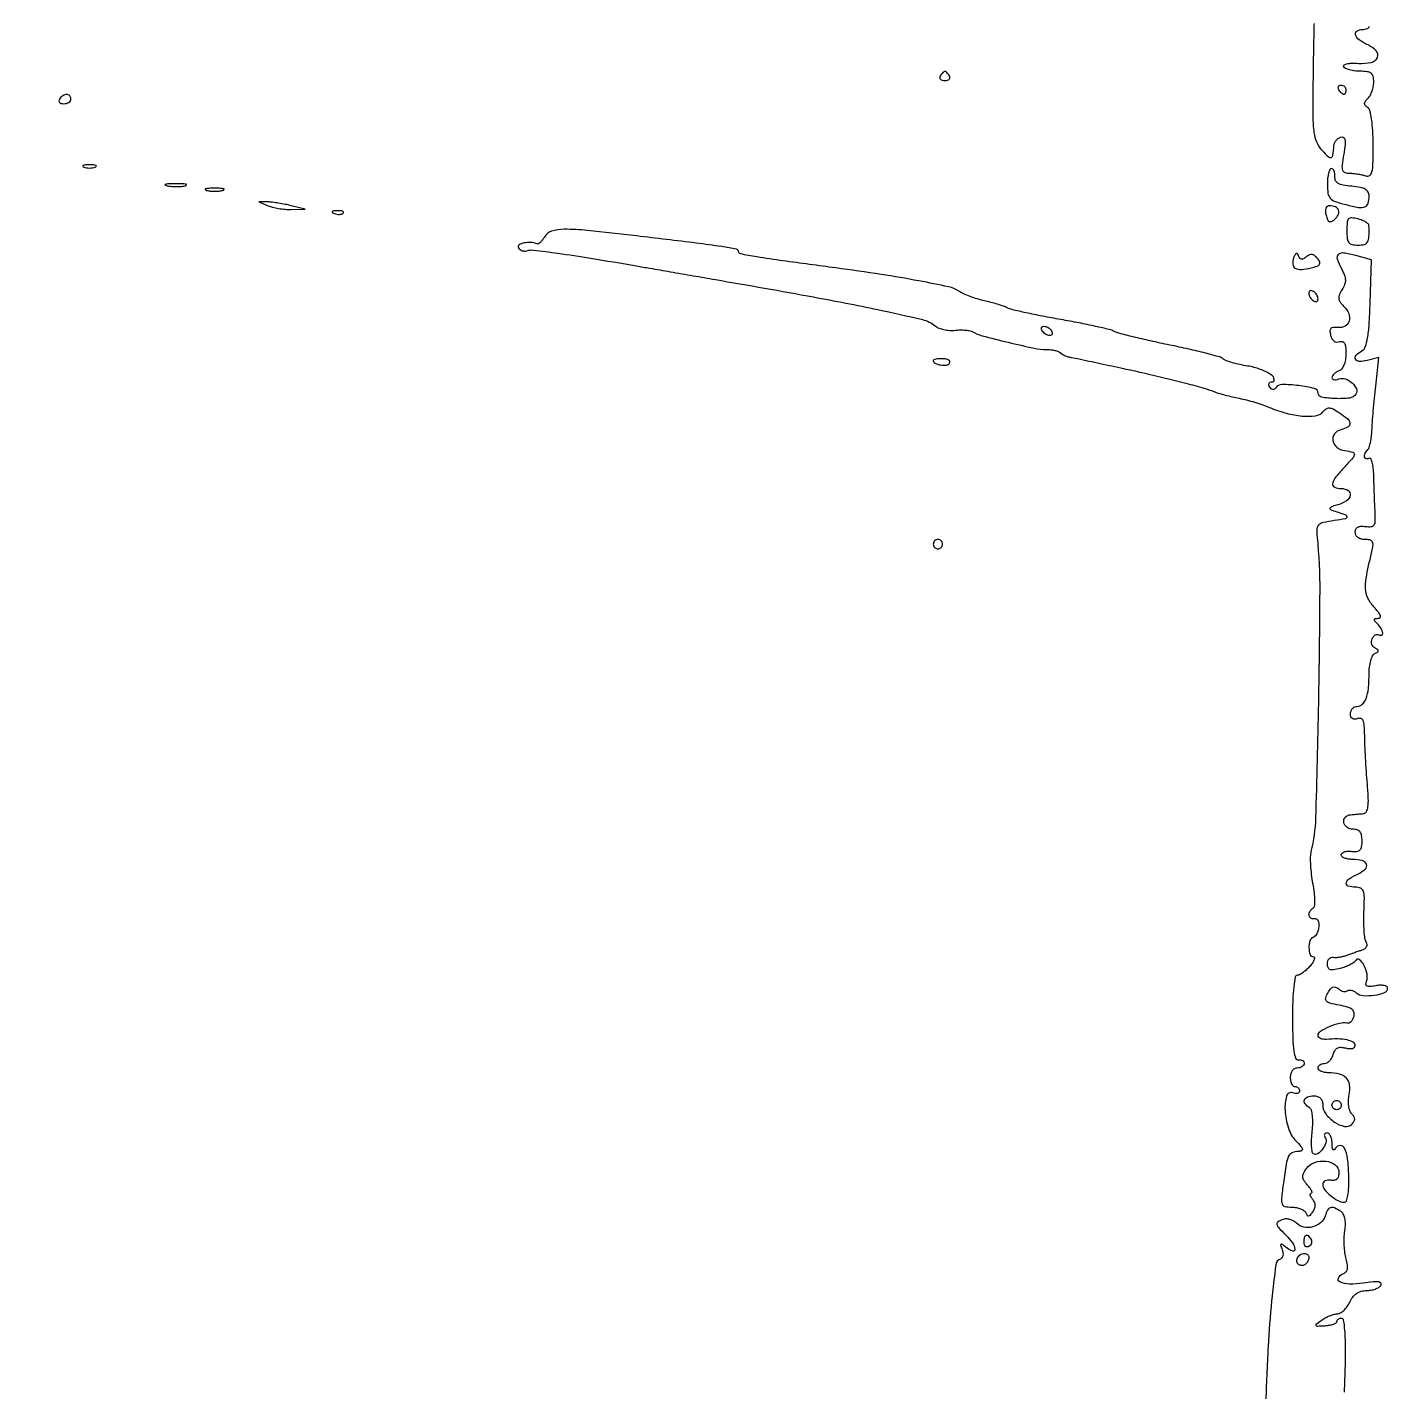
# Model space of a CAD drawing. Extents: x 0 to 4160, y 0 to 3120.
# Drawn here: x 1269.6 to 1563, y 1501.2 to 1795.5 of the extents above; entities that cross this region are included whole.
import ezdxf

# ---------------------------------------------------------------- set-up
doc = ezdxf.new("R2010")
doc.units = 0

msp = doc.modelspace()

# ---------------------------------------------------------------- linework, layer by layer
for points in [[(4159.499279, 606.274193, 0.000001), (4159.667734, 974.478125, 0.000057)], [(757.647081, 3119.740147, 0.000002), (520.492565, 3119.487217, 0.4139)], [(1964.75, 0.149832, 0.000016), (2717.930904, 0.232101, 0.000028), (3351.473438, 0.357111)], [(1547.124566, 1796.297975, 0.000464), (1547.043552, 1792.67437, 0.001466), (1546.966211, 1788.493084, 0.000953), (1546.900205, 1783.660813, 0.003997), (1546.872129, 1776.192497, 0.032235), (1547.10746, 1772.771535, 0.072505), (1547.710481, 1770.657664, 0.082028), (1548.876758, 1768.90191, 0.016481), (1550.239335, 1767.532739, 0.292109), (1550.824715, 1767.422312, 0.270885), (1551.202524, 1767.909346, 0.014737), (1551.406556, 1769.91808, -0.083567), (1551.546562, 1770.493934, -0.064187), (1551.876227, 1771.052161, -0.064125), (1552.337092, 1771.509061, -0.083003), (1552.862304, 1771.787435, -0.198192), (1553.460025, 1771.745789, -0.237432), (1553.794903, 1771.299462, -0.074664), (1553.825447, 1770.224609, -0.011682), (1553.520165, 1768.119354, 0.011558), (1553.17082, 1765.714446, 0.107681), (1553.268031, 1764.676621, 0.240532), (1553.768635, 1764.17061, 0.079837), (1554.830315, 1764, -0.024321), (1555.710466, 1763.957163, -0.016885), (1556.69786, 1763.827039, -0.01707), (1557.639568, 1763.637191, -0.033347), (1558.370824, 1763.411196, 0.259754), (1559.134179, 1763.520223, 0.176785), (1559.619141, 1764.275666, 0.049742), (1559.844289, 1766.122, 0.006276), (1559.882078, 1770.145771, 0.012377), (1559.796072, 1773.226193, 0.023671), (1559.549086, 1775.687851, 0.024625), (1559.185791, 1777.512134, 0.195279), (1558.687825, 1778.192934, -0.071238), (1558.191827, 1778.607167, -0.194556), (1558.038683, 1779.028749, -0.150182), (1558.20787, 1779.516308, -0.038333), (1558.758359, 1780.158359, 0.073565), (1559.234459, 1780.799774, 0.038637), (1559.635268, 1781.710893, 0.037403), (1559.908558, 1782.728283, 0.046948), (1560, 1783.7, 0.057853), (1559.863272, 1784.877732, 0.170613), (1559.430328, 1785.554487, 0.135265), (1558.593227, 1785.90329, 0.031486), (1557.059017, 1786, -0.030183), (1555.889652, 1786.070653, -0.036175), (1554.807576, 1786.28214, -0.039139), (1553.947381, 1786.58988, -0.149963), (1553.524428, 1786.960475, -0.383296), (1553.589641, 1787.321981, -0.107385), (1554.154187, 1787.592131, -0.051341), (1555.222635, 1787.731578, -0.020769), (1556.693719, 1787.710475, 0.065468), (1559.472161, 1787.918896, 0.239776), (1560.807627, 1788.990664, 0.314547), (1560.537614, 1790.428293, 0.08725), (1558.538991, 1791.800281, -0.053443), (1556.861013, 1792.793177, -0.15516), (1556.084917, 1793.876074, -0.339216), (1556.36333, 1794.66289, -0.145163), (1557.5, 1795, 0.047526), (1558.08176, 1795.055423, 0.061824), (1558.59046, 1795.220313, 0.075812), (1558.954359, 1795.463056, 0.174493), (1559.105822, 1795.75, 0.031415)], [(1553.694514, 1501.085059, 0.0049), (1553.880048, 1506.861116, 0.007123), (1553.915475, 1511.254409, 0.018801), (1553.777808, 1514.396884, 0.017703), (1553.519375, 1516.599819, 0.370312), (1553.053141, 1517, 0.069489), (1552.65058, 1516.943781, 0.085459), (1552.309153, 1516.779687, 0.099929), (1552.080735, 1516.536006, 0.139122), (1551.999294, 1516.25, -0.262427), (1551.830346, 1515.950932, -0.051298), (1551.24971, 1515.677021, -0.042476), (1550.425535, 1515.463604, -0.027695), (1549.448512, 1515.352625, -0.006372), (1547.853237, 1515.280815, -0.269129), (1547.563691, 1515.436582, -0.375369), (1547.610172, 1515.712739, -0.009263), (1548.699219, 1516.570822, -0.035743), (1549.505321, 1517.095907, -0.028743), (1550.437932, 1517.544599, -0.029593), (1551.352001, 1517.859517, -0.063237), (1552.089485, 1517.968197, 0.126299), (1552.78092, 1518.160506, 0.056427), (1553.546662, 1518.725033, 0.05079), (1554.264471, 1519.541322, 0.048105), (1554.818046, 1520.5, -0.054755), (1555.472606, 1521.599619, -0.079586), (1556.285027, 1522.380539, -0.083828), (1557.266584, 1522.84207, -0.068171), (1558.419544, 1523, 0.042154), (1559.413542, 1523.083952, 0.044002), (1560.364667, 1523.333376, 0.048155), (1561.14027, 1523.69913, 0.120665), (1561.58337, 1524.134896, 0.315411), (1561.557452, 1524.585185, 0.19892), (1561.078777, 1524.852633, 0.055438), (1559.872744, 1524.859919, 0.011033), (1557.731055, 1524.58692, -0.04174), (1554.777154, 1524.393403, -0.102474), (1552.664914, 1524.870726, -0.42739), (1552.373506, 1525.703708, -0.185363), (1553.346091, 1526.579313, 0.109859), (1553.983563, 1527.001763, 0.13949), (1554.314158, 1527.62229, 0.092925), (1554.338559, 1528.525632, 0.030256), (1554.047668, 1529.833792, -0.038338), (1553.786657, 1531.104024, -0.019936), (1553.647349, 1532.716945, -0.019705), (1553.635808, 1534.393541, -0.02831), (1553.767954, 1535.872329, 0.030294), (1553.897018, 1537.384246, 0.058036), (1553.786074, 1538.595312, 0.076748), (1553.444631, 1539.501086, 0.123755), (1552.879759, 1540.095474, 0.036221), (1551.534172, 1540.816978, 0.178562), (1550.689505, 1540.873125, 0.200017), (1550.068536, 1540.369071, 0.046732), (1549.534269, 1539.107971, -0.14083), (1548.53882, 1537.612039, -0.113583), (1546.817347, 1536.721003, -0.114761), (1544.894355, 1536.67694, -0.14597), (1543.340227, 1537.516916, 0.066437), (1542.695992, 1538.009436, 0.059391), (1541.920691, 1538.338506, 0.062711), (1541.13739, 1538.462903, 0.099992), (1540.471061, 1538.350522, 0.043423), (1539.366953, 1537.812815, 0.305884), (1539.126756, 1537.298764, 0.148027), (1539.46519, 1536.599038, 0.010246), (1541, 1535, -0.040091), (1542.4638, 1533.280551, -0.129889), (1542.996829, 1531.893084, -0.532918), (1542.524351, 1531.495131, -0.101243), (1541.312769, 1532.127555, 0.00697), (1540.313439, 1532.917553, 0.240233), (1540.026793, 1532.970742, 0.420124), (1539.923731, 1532.776243, 0.012518), (1540.256592, 1531.814608, -0.056958), (1540.423603, 1531.145127, -0.078332), (1540.407713, 1530.526112, -0.099312), (1540.218546, 1530.052473, -0.169364), (1539.884887, 1529.794962, 0.287938), (1538.880938, 1528.574422, 0.006593), (1537.984942, 1520.779455, 0.011919), (1537.21982, 1510.916559, 0.006079), (1536.70516, 1498.5, -0.003829)]]:
    msp.add_lwpolyline(points, format="xyb")
for points in [[(1466.5, 1785, 0.146489), (1466.397987, 1784.620597, 0.191582), (1466.538811, 1784.29375, 0.134005), (1466.925364, 1784.072951, 0.063222), (1467.5, 1784, 0.063222), (1468.074636, 1784.072951, 0.134005), (1468.461189, 1784.29375, 0.191582), (1468.602013, 1784.620597, 0.146489), (1468.5, 1785, 0.025622), (1468.235369, 1785.382847, 0.032351), (1467.951311, 1785.70625, 0.033983), (1467.686704, 1785.937141, 0.163822), (1467.5, 1786, 0.163822), (1467.313296, 1785.937141, 0.033983), (1467.048689, 1785.70625, 0.032351), (1466.764631, 1785.382847, 0.025622)], [(1276.5, 1780, 0.139169), (1276.392057, 1779.620352, 0.191142), (1276.521475, 1779.29375, 0.138808), (1276.889346, 1779.073267, 0.066118), (1277.440983, 1779, 0.062283), (1278.037096, 1779.074545, 0.080552), (1278.542039, 1779.29375, 0.097988), (1278.879982, 1779.618621, 0.153634), (1279, 1780, 0.092995), (1278.928382, 1780.381732, 0.096318), (1278.723586, 1780.70625, 0.099231), (1278.418051, 1780.923444, 0.105429), (1278.059017, 1781, 0.089642), (1277.653442, 1780.926698, 0.053229), (1277.2129, 1780.70625, 0.051032), (1276.806203, 1780.382515, 0.06081)], [(1554, 1782, -0.042167), (1553.967655, 1781.617151, -0.061769), (1553.870461, 1781.29375, -0.081139), (1553.727648, 1781.07446, -0.210953), (1553.559017, 1781, -0.151918), (1553.34829, 1781.065539, -0.038439), (1553.066025, 1781.29375, -0.035638), (1552.768994, 1781.617226, -0.029505), (1552.5, 1782, -0.082592), (1552.343488, 1782.3821, -0.161196), (1552.3746, 1782.70625, -0.182303), (1552.586039, 1782.921712, -0.108972), (1552.940983, 1783, -0.093332), (1553.345238, 1782.923877, -0.09642), (1553.688914, 1782.70625, -0.099167), (1553.918938, 1782.381556, -0.105053)], [(1281.75, 1765.337719, 0.057986), (1282.320008, 1765.181385, 0.037979), (1283, 1765.12966, 0.037979), (1283.679992, 1765.181385, 0.057986), (1284.25, 1765.337719, 0.174857), (1284.459382, 1765.525001, 0.447206), (1284.398438, 1765.693942, 0.078554), (1283.89144, 1765.810911, 0.017491), (1283, 1765.842105, 0.017491), (1282.10856, 1765.810911, 0.078554), (1281.601562, 1765.693942, 0.447206), (1281.540618, 1765.525001, 0.174857)], [(1550, 1761.621638, 0.033953), (1550.1338, 1759.653527, 0.150659), (1550.61667, 1758.613925, 0.126618), (1551.650814, 1757.928963, 0.021136), (1553.951878, 1757.240183, 0.018023), (1556.746138, 1756.6372, 0.133428), (1558.090361, 1756.756878, 0.239983), (1558.778314, 1757.501813, 0.068757), (1559, 1759.106301, 0.127622), (1558.779257, 1759.957049, 0.139891), (1558.177462, 1760.558457, 0.082831), (1557.069774, 1760.95255, 0.023493), (1555.25, 1761.189635, -0.022036), (1553.406419, 1761.424363, -0.087167), (1552.334736, 1761.809012, -0.156041), (1551.790596, 1762.401703, -0.128788), (1551.638889, 1763.25, 0.04877), (1551.626653, 1763.919827, 0.072417), (1551.475868, 1764.485938, 0.097087), (1551.217201, 1764.865282, 0.19719), (1550.888889, 1765, 0.289094), (1550.545281, 1764.783212, 0.046992), (1550.261111, 1764.007606, 0.039492), (1550.064394, 1762.916275, 0.024854)], [(1299.761659, 1761.292739, 0.028254), (1300.754739, 1761.159391, 0.020511), (1301.869594, 1761.119272, 0.020826), (1302.934218, 1761.169017, 0.041951), (1303.761659, 1761.31292, 0.285845), (1303.916221, 1761.476221, 0.417468), (1303.814362, 1761.62839, 0.038992), (1302.938425, 1761.726931, 0.009782), (1301.5, 1761.747817, 0.008901), (1300.071102, 1761.715166, 0.053901), (1299.339362, 1761.605813, 0.67161), (1299.319562, 1761.45659, 0.082665)], [(1308.25, 1760.310674, 0.039571), (1309.047266, 1760.168469, 0.024357), (1310, 1760.122029, 0.024357), (1310.952734, 1760.168469, 0.039571), (1311.75, 1760.310674, 0.161593), (1312.00914, 1760.478988, 0.542911), (1311.957813, 1760.633659, 0.052887), (1311.251983, 1760.740287, 0.011065), (1310, 1760.767997, 0.011065), (1308.748017, 1760.740287, 0.052887), (1308.042187, 1760.633659, 0.542911), (1307.99086, 1760.478988, 0.161593)], [(1321.5, 1757, 0.041865), (1322.47886, 1756.67325, 0.019407), (1323.79375, 1756.407137, 0.019068), (1325.204943, 1756.233042, 0.025161), (1326.5, 1756.1886), (1329.5, 1756.23663), (1326.5, 1757, 0.012299), (1325.204913, 1757.29583, 0.009774), (1323.79375, 1757.553239, 0.009906), (1322.475778, 1757.740403, 0.024316), (1321.5, 1757.8114), (1319.5, 1757.859429)], [(1335.8125, 1755.316886, 0.051402), (1336.359369, 1755.160852, 0.05415), (1336.916927, 1755.123424, 0.060344), (1337.402231, 1755.202593, 0.126455), (1337.729167, 1755.395833, 0.296942), (1337.77538, 1755.614691, 0.208169), (1337.592839, 1755.799335, 0.077125), (1337.112848, 1755.910055, 0.028489), (1336.416667, 1755.921053, 0.018894), (1335.670344, 1755.862007, 0.168741), (1335.37858, 1755.720685, 0.470617), (1335.395823, 1755.538436, 0.054073)], [(1549.715762, 1754.978925, 0.033853), (1550.042802, 1754.003363, 0.187679), (1550.417712, 1753.610627, 0.233916), (1550.903435, 1753.621312, 0.05284), (1551.611132, 1754.092232, 0.107658), (1552.36623, 1755.058003, 0.203665), (1552.412095, 1756.027839, 0.201458), (1551.744351, 1756.741499, 0.105648), (1550.534603, 1757, 0.133663), (1550.007292, 1756.856472, 0.165064), (1549.676325, 1756.473061, 0.113702), (1549.575149, 1755.840107, 0.046998)], [(1554.2, 1751.636772, 0.027297), (1554.292286, 1749.947645, 0.136831), (1554.641279, 1749.076747, 0.177792), (1555.335785, 1748.635711, 0.05352), (1556.6, 1748.5, 0.058553), (1557.978506, 1748.661988, 0.209535), (1558.670409, 1749.18475, 0.120017), (1558.97163, 1750.265683, 0.01456), (1558.980981, 1752.75, 0.215863), (1558.820979, 1753.080762, 0.042798), (1558.268136, 1753.466739, 0.038298), (1557.494194, 1753.838111, 0.027384), (1556.580981, 1754.136772, 0.037619), (1555.231072, 1754.390964, 0.234328), (1554.589013, 1754.15701, 0.172525), (1554.270103, 1753.441599, 0.019414)], [(1381.120031, 1750.25, -0.029192), (1380.703344, 1749.597864, -0.043715), (1380.260828, 1749.0875, -0.052793), (1379.855707, 1748.770728, -0.247697), (1379.570341, 1748.75, 0.088585), (1378.238535, 1749.070841, 0.065112), (1376.720715, 1748.963893, 0.09593), (1375.674503, 1748.53181, 0.40564), (1375.542134, 1747.931826, 0.089949), (1375.880994, 1747.555447, 0.078707), (1376.345852, 1747.300708, 0.079444), (1376.86247, 1747.203678, 0.094616), (1377.351151, 1747.283328, -0.118181), (1378.724915, 1747.441968, -0.004249), (1384.010477, 1746.757402, -0.006294), (1391.096759, 1745.687243, -0.002362), (1401, 1744.015837, 0.000101), (1403.872967, 1743.517583, 0.00003), (1408.2625, 1742.757496, 0.00003), (1413.193781, 1741.904211, 0.000033), (1418, 1741.073186, -0.002142), (1439.173589, 1737.320074, -0.007149), (1453.02267, 1734.598921, -0.006273), (1462.660882, 1732.434944, -0.115338), (1465.447203, 1731.043818, 0.082274), (1466.203462, 1730.602188, 0.038341), (1467.295514, 1730.279009, 0.036637), (1468.521254, 1730.108974, 0.042303), (1469.70024, 1730.132505, -0.022571), (1470.845858, 1730.20061, -0.023846), (1471.971993, 1730.16294, -0.02435), (1472.93339, 1730.037434, -0.091307), (1473.500601, 1729.823538, 0.071076), (1475.529686, 1728.963725, 0.005773), (1481.147242, 1727.545194, 0.006754), (1486.747399, 1726.2794, 0.052244), (1489.4141, 1726, -0.028027), (1490.327447, 1725.948762, -0.029916), (1491.209311, 1725.795664, -0.031332), (1491.94477, 1725.572704, -0.107512), (1492.362278, 1725.304389, 0.055271), (1492.71628, 1725.021055, 0.028597), (1493.212238, 1724.745353, 0.028038), (1493.760472, 1724.517354, 0.037854), (1494.278944, 1724.378104, -0.005477), (1496.1196, 1724.009453, -0.00043), (1501.01073, 1722.969607, -0.00065), (1506.063007, 1721.884095, -0.001351), (1510, 1721.021711, -0.004722), (1514.836991, 1719.900453, -0.005298), (1519.469294, 1718.728361, -0.004994), (1523.392177, 1717.649398, -0.026408), (1525.5, 1716.924595, 0.02217), (1526.508324, 1716.568291, 0.008464), (1527.940625, 1716.158896, 0.008362), (1529.513401, 1715.766075, 0.010156), (1531, 1715.452761, -0.016227), (1532.558205, 1715.104547, -0.01024), (1534.353125, 1714.602398, -0.01028), (1536.099194, 1714.03571, -0.01857), (1537.5, 1713.489936, 0.036853), (1541.081601, 1712.243167, 0.044718), (1544.583198, 1711.635115, 0.050534), (1547.473766, 1711.688375, 0.191974), (1549.029781, 1712.535884, -0.066125), (1549.74296, 1713.19499, -0.168228), (1550.411006, 1713.38754, -0.111143), (1551.238829, 1713.154784, -0.021146), (1552.591707, 1712.347954, -0.029383), (1554.383571, 1711.017205, -0.198992), (1554.883316, 1710.058241, -0.30167), (1554.466223, 1709.291882, -0.05772), (1552.913026, 1708.687507, 0.165046), (1551.532225, 1707.777075, 0.214851), (1551.180101, 1706.322214, 0.182872), (1552.040763, 1704.910683, 0.130683), (1553.760216, 1704.180449, -0.025421), (1555.479757, 1703.845206, -0.363964), (1555.820769, 1703.376808, -0.164618), (1555.509943, 1702.631546, -0.006491), (1553.5, 1700.405499, 0.019367), (1551.641212, 1698.237151, 0.140142), (1551.122248, 1696.979934, 0.344552), (1551.565146, 1696.258547, 0.089375), (1553, 1696, -0.138472), (1554.493777, 1695.578221, -0.317748), (1554.93112, 1694.558319, -0.194471), (1554.096394, 1693.323348, -0.083249), (1552.25, 1692.485115, 0.017927), (1551.122792, 1692.141488, 0.107428), (1550.601479, 1691.824884, 0.417431), (1550.595833, 1691.543912, 0.126905), (1551, 1691.297479, -0.008099), (1553.744983, 1690.414307, -0.261394), (1554.197526, 1689.910627, -0.422966), (1553.910193, 1689.471748, -0.012441), (1551.5, 1689.068059, 0.016686), (1549.101643, 1688.645394, 0.140688), (1548.141898, 1688.13674, 0.191878), (1547.750257, 1687.270837, 0.036118), (1547.797363, 1685.5, -0.025903), (1548.34845, 1673.784214, -0.003682), (1548.055556, 1649.691424, -0.002441), (1547.450915, 1624.919193, -0.052615), (1546.473488, 1617.691521, 0.056528), (1546.326075, 1616.533497, 0.016699), (1546.36138, 1614.742976, 0.016531), (1546.536319, 1612.717825, 0.017096), (1546.843488, 1610.731376, -0.017522), (1547.137036, 1608.822229, -0.027934), (1547.23879, 1607.17436, -0.028039), (1547.17468, 1605.89948, -0.231748), (1546.874374, 1605.422359, 0.117031), (1546.188057, 1604.734422, 0.182599), (1546.031815, 1603.922009, 0.23808), (1546.451024, 1603.35741, 0.167042), (1547.25, 1603.25, -0.367618), (1547.96869, 1602.85066, -0.111084), (1548.154097, 1601.51368, -0.083807), (1547.75629, 1599.960194, -0.203021), (1546.908397, 1599.166667, 0.238006), (1546.223832, 1598.434463, 0.076172), (1546.021268, 1596.913674, 0.083027), (1546.288019, 1595.49068, 0.314773), (1546.990213, 1595, -0.350172), (1547.211815, 1594.823112, -0.14348), (1547.186517, 1594.4125, -0.063349), (1546.856925, 1593.768568, -0.02713), (1546.267972, 1593, -0.027517), (1545.535849, 1592.234503, -0.031167), (1544.752476, 1591.5875, -0.032753), (1544.027589, 1591.130451, -0.124911), (1543.51356, 1591, 0.36215), (1543.059743, 1590.621684, 0.01758), (1542.753164, 1588.534029, 0.019606), (1542.545393, 1585.631004, 0.008445), (1542.485801, 1581.75, 0.006528), (1542.551197, 1577.268633, 0.027984), (1542.774175, 1574.607675, 0.051031), (1543.147852, 1573.09074, 0.372039), (1543.75, 1572.75, -0.077768), (1544.227545, 1572.770151, -0.10725), (1544.632812, 1572.632813, -0.125576), (1544.901861, 1572.361134, -0.133456), (1545, 1572, -0.148195), (1544.884432, 1571.618646, -0.098894), (1544.559375, 1571.29375, -0.082425), (1544.073457, 1571.074694, -0.064853), (1543.5, 1571, 0.130775), (1542.924246, 1570.846791, 0.10214), (1542.4375, 1570.416667, 0.08892), (1542.111864, 1569.769411, 0.072314), (1542, 1569, 0.048028), (1542.073693, 1568.234582, 0.068025), (1542.29375, 1567.5875, 0.088204), (1542.618118, 1567.151477, 0.191087), (1543, 1567, -0.095827), (1543.381687, 1566.92617, -0.097132), (1543.70625, 1566.715469, -0.098664), (1543.923543, 1566.401, -0.102345), (1544, 1566.031385, -0.184534), (1543.877514, 1565.710807, -0.147206), (1543.559375, 1565.516384, -0.100118), (1543.074366, 1565.488865, -0.055937), (1542.5, 1565.638374, 0.44467), (1541.182533, 1564.968453, 0.08238), (1540.87828, 1561.91038, 0.058772), (1541.595517, 1558.026933, 0.114027), (1543.174314, 1555.314451, -0.011011), (1544.309501, 1554.051489, -0.118843), (1544.620445, 1553.444728, -0.388199), (1544.439527, 1553.116367, -0.081838), (1543.733331, 1553, 0.105533), (1542.433836, 1552.722632, 0.17835), (1541.646698, 1551.953907, 0.070326), (1541.126672, 1550.295295, 0.007331), (1540.520493, 1546.25, 0.007075), (1540.112054, 1542.860724, 0.109555), (1540.24288, 1541.702283, 0.261417), (1540.849613, 1541.160713, 0.054384), (1542.322829, 1541, -0.046287), (1543.320809, 1540.907415, -0.05197), (1544.244863, 1540.632812, -0.058954), (1544.965481, 1540.229277, -0.140178), (1545.340536, 1539.75, 0.063479), (1545.638544, 1539.220038, 0.274782), (1545.95824, 1539.086592, 0.178897), (1546.337952, 1539.291544, 0.028648), (1546.866667, 1539.966462, 0.059616), (1547.255046, 1540.697854, 0.096775), (1547.377925, 1541.388366, 0.100618), (1547.230611, 1542.055268, 0.068799), (1546.820353, 1542.716462, -0.034389), (1546.465253, 1543.209708, -0.083855), (1546.296396, 1543.622961, -0.186155), (1546.335348, 1543.885097, -0.270091), (1546.532543, 1544, 0.402956), (1546.689689, 1544.151196, 0.117523), (1546.617874, 1544.514062, 0.05304), (1546.283686, 1545.077514, 0.023167), (1545.731319, 1545.75, -0.035453), (1544.943762, 1546.758307, -0.132042), (1544.685341, 1547.51363, -0.136743), (1544.84474, 1548.281364, -0.039116), (1545.491154, 1549.324642, -0.151706), (1547.265529, 1550.636887, -0.113682), (1549.695692, 1550.903501, -0.134559), (1551.715616, 1550.085855, -0.233789), (1552.5, 1548.5, -0.061186), (1552.39353, 1547.633205, -0.139301), (1552.06798, 1547.066277, -0.154751), (1551.519864, 1546.790846, -0.081414), (1550.75, 1546.793837, 0.065205), (1550.080826, 1546.818025, 0.094347), (1549.514062, 1546.653678, 0.119571), (1549.137933, 1546.331439, 0.15738), (1549, 1545.904079, 0.171134), (1549.3909, 1544.795442, 0.049117), (1550.685333, 1543.476777, 0.049416), (1552.267674, 1542.399422, 0.118266), (1553.629962, 1542.031803, 0.315711), (1554.111433, 1542.349646, 0.050687), (1554.434027, 1543.495549, 0.035183), (1554.617774, 1545.276806, 0.013764), (1554.629962, 1547.75, 0.023363), (1554.37334, 1551.44632, 0.082497), (1553.716204, 1553.725965, 0.299774), (1552.801462, 1554.278052, 0.246057), (1551.791706, 1553.697214, -0.100434), (1551.475985, 1553.369303, -0.405078), (1551.227669, 1553.410808, -0.135758), (1551.061778, 1553.844204, -0.022227), (1551.015313, 1554.75, 0.045087), (1550.93158, 1555.611242, 0.064699), (1550.693412, 1556.339062, 0.08431), (1550.346833, 1556.831062, 0.199818), (1549.940983, 1557, 0.115543), (1549.58892, 1556.917543, 0.185367), (1549.382552, 1556.693382, 0.155995), (1549.359516, 1556.355257, 0.078184), (1549.527073, 1555.956195, -0.216696), (1549.663614, 1554.884989, -0.082489), (1548.973174, 1553.507444, -0.090135), (1547.925666, 1552.508261, -0.291777), (1547.00775, 1552.495211, -0.221358), (1546.734253, 1552.911265, -0.022517), (1546.612221, 1554.117637, -0.024792), (1546.602766, 1555.639436, -0.017222), (1546.73642, 1557.353884, 0.021307), (1546.865277, 1559.20138, 0.037218), (1546.792644, 1560.733434, 0.045377), (1546.546815, 1561.873, 0.180437), (1546.115364, 1562.428701, -0.095889), (1545.203454, 1563.269364, -0.246358), (1545.07195, 1564.129347, -0.227936), (1545.712014, 1564.776912, -0.085963), (1547, 1565, -0.072159), (1547.869514, 1564.873856, -0.123488), (1548.497085, 1564.502882, -0.124513), (1548.872043, 1563.882214, -0.074058), (1549, 1563.023053, 0.164867), (1549.647137, 1561.113796, 0.082372), (1551.530385, 1559.349371, 0.09102), (1553.712646, 1558.408871, 0.258214), (1555.251347, 1558.851347, 0.054514), (1555.742691, 1559.463344, 0.142536), (1555.899385, 1559.999385, 0.142838), (1555.743879, 1560.535071, 0.054834), (1555.254167, 1561.145833, -0.114115), (1554.844869, 1561.801362, -0.049153), (1554.605854, 1562.809995, -0.044089), (1554.550369, 1564.006758, -0.038921), (1554.69941, 1565.247051, 0.07582), (1554.797031, 1567.365659, 0.16362), (1554.125114, 1568.832017, 0.146593), (1552.637021, 1569.695238, 0.056994), (1550.25, 1569.984687, -0.042491), (1549.38862, 1570.06393, -0.061885), (1548.660938, 1570.289252, -0.081007), (1548.167516, 1570.616457, -0.208855), (1548, 1571, -0.137184), (1548.106634, 1571.381339, -0.100221), (1548.406365, 1571.70625, -0.086212), (1548.854683, 1571.92498, -0.070596), (1549.383369, 1572, 0.125654), (1549.950035, 1572.144692, 0.074484), (1550.509036, 1572.568491, 0.066671), (1550.976056, 1573.195392, 0.06292), (1551.272826, 1573.935288, -0.066972), (1551.628218, 1574.801048, -0.141228), (1552.146587, 1575.300616, -0.131622), (1552.878431, 1575.467802, -0.054712), (1553.889458, 1575.318656, 0.044532), (1554.725028, 1575.178, 0.085006), (1555.401044, 1575.24026, 0.130236), (1555.835357, 1575.489194, 0.200454), (1556, 1575.883369, 0.280055), (1555.577346, 1576.578775, 0.068983), (1554.262562, 1577.04506, 0.047695), (1552.274303, 1577.260113, 0.024013), (1549.75, 1577.170233, -0.055955), (1549.080492, 1577.189109, -0.080092), (1548.514062, 1577.364216, -0.104048), (1548.135992, 1577.661912, -0.175888), (1548, 1578.036541, -0.259566), (1548.498813, 1578.932664, -0.036382), (1550.445976, 1579.951873, -0.039715), (1552.63164, 1580.700752, -0.114023), (1554.225298, 1580.738437, 0.144485), (1554.694764, 1580.777759, 0.097897), (1555.150865, 1581.067357, 0.082531), (1555.524411, 1581.563643, 0.066193), (1555.752955, 1582.192991, 0.132464), (1555.713749, 1583.022105, 0.156392), (1555.258732, 1583.658232, 0.089406), (1554.276374, 1584.146499, 0.024377), (1552.584498, 1584.550126, -0.01495), (1550.567874, 1584.991232, -0.142291), (1549.813533, 1585.431114, -0.262554), (1549.652785, 1586.069515, -0.056196), (1550.091892, 1587.171702, -0.039489), (1550.656906, 1588.052553, -0.138594), (1551.18979, 1588.454376, -0.185827), (1551.755913, 1588.456184, -0.082299), (1552.411748, 1588.073243, 0.051607), (1552.945409, 1587.716234, 0.067243), (1553.496475, 1587.513706, 0.082926), (1553.980039, 1587.488325, 0.169692), (1554.317843, 1587.651177, -0.16954), (1554.655769, 1587.81421, -0.082765), (1555.139768, 1587.789249, -0.06715), (1555.691448, 1587.587383, -0.051586), (1556.225834, 1587.231159, 0.15757), (1557.75262, 1586.62405, 0.053237), (1560.173419, 1586.722086, 0.05491), (1562.354559, 1587.294285, 0.310577), (1563, 1588.233154, 0.261616), (1562.8063, 1588.578015, 0.08775), (1562.248578, 1588.795761, 0.060466), (1561.42216, 1588.859009, 0.036136), (1560.441968, 1588.744155, -0.022249), (1559.191002, 1588.562259, -0.137111), (1558.55631, 1588.67292, -0.285675), (1558.320626, 1589.041327, -0.095037), (1558.438381, 1589.70002, 0.143611), (1558.565249, 1591.260234, 0.067127), (1557.886406, 1593.190411, 0.108794), (1556.926671, 1594.355677, 0.447264), (1556.132496, 1594.214384, -0.105222), (1555.699323, 1593.761581, -0.030797), (1554.866777, 1593.266704, -0.029456), (1553.836703, 1592.81184, -0.027766), (1552.739983, 1592.470876, -0.023631), (1551.338987, 1592.188845, -0.123086), (1550.560531, 1592.261875, -0.218105), (1550.146051, 1592.66215, -0.093609), (1550, 1593.435429, -0.075903), (1550.094072, 1594.051545, -0.102404), (1550.367188, 1594.54312, -0.120413), (1550.773957, 1594.833454, -0.13585), (1551.25, 1594.886117, 0.053923), (1551.852676, 1594.854674, 0.023825), (1552.646875, 1594.936974, 0.023248), (1553.48833, 1595.105257, 0.028916), (1554.25, 1595.342281, -0.003835), (1555.033749, 1595.630003, -0.00248), (1555.945181, 1595.951595, -0.002493), (1556.839089, 1596.257043, -0.00471), (1557.563382, 1596.492937, 0.077847), (1558.130525, 1596.774504, 0.125347), (1558.478324, 1597.183089, 0.141727), (1558.564063, 1597.670184, 0.112023), (1558.389705, 1598.178461, -0.104643), (1558.116017, 1598.939922, -0.015307), (1557.941472, 1600.581852, -0.016739), (1557.858557, 1602.563318, -0.01366), (1557.898824, 1604.685523, 0.009271), (1557.985437, 1607.806258, 0.085259), (1557.769188, 1609.138625, 0.211691), (1557.18104, 1609.772203, 0.101684), (1556.072501, 1610, -0.07123), (1554.509837, 1610.223752, -0.380662), (1554.090197, 1610.894717, -0.20913), (1554.699646, 1611.823187, -0.03754), (1556.556388, 1612.843738, 0.073488), (1558.157687, 1613.879722, 0.306474), (1558.432882, 1614.935097, 0.253462), (1557.530779, 1615.749961, 0.059611), (1555.440983, 1616, -0.038606), (1554.506254, 1616.072281, -0.057645), (1553.717039, 1616.290287, -0.075773), (1553.178954, 1616.609861, -0.224567), (1553, 1616.98821, -0.225958), (1553.171043, 1617.34737, -0.090279), (1553.660938, 1617.61616, -0.065192), (1554.38834, 1617.757224, -0.041732), (1555.25, 1617.73821, 0.051324), (1556.387944, 1617.734888, 0.173737), (1557.048715, 1618.048941, 0.157102), (1557.398916, 1618.735943, 0.039962), (1557.5, 1619.998681, 0.044997), (1557.393434, 1621.180435, 0.124354), (1557.049762, 1621.935158, 0.149284), (1556.434947, 1622.355484, 0.075804), (1555.5, 1622.498681, -0.157335), (1554.193924, 1622.921048, -0.199538), (1553.53508, 1623.990815, -0.232246), (1553.87172, 1625.085705, -0.183669), (1555, 1625.63465, -0.000203), (1555.67084, 1625.694595, -0.00013), (1556.449285, 1625.763631, -0.000131), (1557.211355, 1625.830813, -0.000246), (1557.827352, 1625.88465, 0.255116), (1558.433615, 1626.287301, 0.089946), (1558.758245, 1627.316466, 0.042686), (1558.832894, 1629.144087, 0.009633), (1558.634582, 1632.25, -0.003946), (1558.431207, 1634.951681, -0.003037), (1558.250435, 1637.903281, -0.003071), (1558.115142, 1640.664744, -0.007312), (1558.05723, 1642.718615, 0.014034), (1557.967623, 1644.86974, 0.083758), (1557.705121, 1645.957368, 0.222313), (1557.222623, 1646.388587, 0.16606), (1556.5, 1646.361626, -0.07771), (1555.868337, 1646.226134, -0.166138), (1555.393809, 1646.359038, -0.166102), (1555.099775, 1646.754575, -0.077669), (1555, 1647.393011, -0.08538), (1555.105558, 1648.006667, -0.093647), (1555.409197, 1648.527947, -0.100375), (1555.861644, 1648.87658, -0.114609), (1556.393011, 1649, 0.191115), (1557.544383, 1649.456773, 0.11522), (1558.367777, 1650.6972, 0.066306), (1558.854673, 1652.832722, 0.022941), (1559, 1655.998454, -0.030349), (1559.091792, 1657.509336, -0.038608), (1559.367188, 1658.878192, -0.042664), (1559.767662, 1659.938956, -0.173691), (1560.25, 1660.416667, 0.033491), (1560.8227, 1660.732205, 0.242427), (1560.975335, 1660.99598, 0.262196), (1560.844189, 1661.258074, 0.038076), (1560.306177, 1661.564608, -0.112243), (1559.892459, 1661.889236, -0.092518), (1559.624193, 1662.383321, -0.086809), (1559.541663, 1662.970142, -0.08343), (1559.660962, 1663.558864, -0.06726), (1559.937504, 1664.0642, -0.097864), (1560.311386, 1664.406029, -0.123123), (1560.720764, 1664.5329, -0.153459), (1561.104785, 1664.435239, 0.225593), (1561.709373, 1664.368577, 0.355154), (1561.969776, 1664.789199, 0.108325), (1561.616817, 1665.774481, 0.05646), (1560.8, 1666.8, -0.021297), (1560.230402, 1667.420305, -0.214312), (1560.136315, 1667.75, -0.32744), (1560.331252, 1667.948188, -0.04022), (1560.974314, 1668, 0.23405), (1561.368096, 1668.195012, 0.258487), (1561.429133, 1668.612281, 0.080167), (1561.004185, 1669.353362, 0.018391), (1560.052533, 1670.444081, -0.077445), (1558.739651, 1672.364733, -0.103996), (1558.244453, 1674.407925, -0.056774), (1558.48698, 1677.326997, -0.009821), (1559.676683, 1682.75, 0.038951), (1559.859427, 1683.898902, 0.173869), (1559.683878, 1684.547256, 0.19326), (1559.151677, 1684.896139, 0.049654), (1558.108408, 1685, -0.064934), (1557.262388, 1685.110336, -0.09491), (1556.587268, 1685.435313, -0.112033), (1556.155007, 1685.938438, -0.122265), (1556, 1686.562858, -0.111683), (1556.149034, 1687.221753, -0.155948), (1556.559872, 1687.658979, -0.115237), (1557.256722, 1687.857579, -0.046618), (1558.25, 1687.812858, 0.05401), (1559.480731, 1687.77562, 0.234461), (1560.089565, 1688.139143, 0.141166), (1560.347248, 1688.998125, 0.016906), (1560.301516, 1691, -0.00333), (1560.219145, 1692.646407, -0.001662), (1560.135701, 1694.731157, -0.00165), (1560.063596, 1696.890412, -0.002431), (1560.015759, 1698.786918, 0.019699), (1559.91615, 1700.452104, 0.044629), (1559.680075, 1701.690718, 0.079953), (1559.35082, 1702.395393, 0.401648), (1558.964243, 1702.477901, -0.205049), (1558.358514, 1702.386922, -0.310788), (1558.022766, 1702.775384, -0.141955), (1558.165456, 1703.597085, -0.083142), (1558.75, 1704.416114, 0.122239), (1559.048156, 1704.910709, 0.023108), (1559.314025, 1705.938986, 0.023449), (1559.517107, 1707.198051, 0.019623), (1559.616892, 1708.547942, -0.009411), (1559.708533, 1710.263501, -0.003222), (1559.904144, 1712.746026, -0.003201), (1560.15526, 1715.483445, -0.003694), (1560.430623, 1718.089565), (1561.127462, 1724.248807), (1558.563731, 1723.605351, -0.062346), (1556.882473, 1723.400284, -0.279564), (1556.071615, 1723.895605, -0.32456), (1556.202164, 1724.756791, -0.070737), (1557.468903, 1725.722659, 0.182128), (1558.193154, 1726.582022, 0.042639), (1558.675963, 1728.436055, 0.027353), (1559.011711, 1731.346968, 0.007563), (1559.218903, 1735.946521), (1559.5, 1745.348342), (1556.140341, 1746.231179, 0.024323), (1553.466145, 1746.796495, 0.226837), (1552.365865, 1746.47243, 0.303144), (1552.120271, 1745.508847, 0.038089), (1553.033834, 1743.436781, -0.03057), (1553.673017, 1742.044089, -0.085029), (1553.885616, 1740.992632, -0.097912), (1553.723151, 1740.019041, -0.049464), (1553.169331, 1738.899535, 0.039195), (1552.599765, 1737.805225, 0.125397), (1552.476112, 1736.998298, 0.129597), (1552.755026, 1736.246357, 0.043138), (1553.517273, 1735.339869, -0.09745), (1554.600016, 1733.726643, -0.164551), (1554.713818, 1732.118408, -0.208446), (1553.853097, 1731.024237, -0.150462), (1552.310413, 1730.720244, 0.041987), (1551.286758, 1730.740921, 0.187925), (1550.752748, 1730.492614, 0.206477), (1550.556809, 1729.966966, 0.051382), (1550.699937, 1729.03944, 0.067269), (1550.998402, 1728.31358, 0.106303), (1551.448623, 1727.816788, 0.126695), (1552.00165, 1727.601857, 0.121857), (1552.598536, 1727.676185, -0.150841), (1553.236467, 1727.718979, -0.214206), (1553.681201, 1727.377738, -0.100821), (1553.931983, 1726.547427, -0.023094), (1554, 1725.075604, -0.0396), (1553.896285, 1723.768116, -0.056443), (1553.584659, 1722.646845, -0.068684), (1553.105589, 1721.812067, -0.137414), (1552.5, 1721.361626, 0.046632), (1551.926166, 1721.077603, 0.052856), (1551.440625, 1720.702003, 0.060245), (1551.108138, 1720.296202, 0.142471), (1551, 1719.924396, 0.20608), (1551.12076, 1719.643846, 0.14087), (1551.433076, 1719.482059, 0.091308), (1551.909507, 1719.474458, 0.050104), (1552.474301, 1719.628512, -0.179597), (1553.850036, 1719.64365, -0.096366), (1555.329036, 1718.764036, -0.107866), (1556.260672, 1717.478775, -0.255934), (1556.159249, 1716.339549, -0.219736), (1554.816697, 1715.519569, -0.036765), (1551.722433, 1715.388905, -0.036621), (1548.747794, 1715.700897, -0.363071), (1548, 1716.594965, 0.347223), (1547.227609, 1717.57311, 0.027941), (1543.773021, 1718.195085, 0.028617), (1540.220887, 1718.426471, 0.251828), (1538.875, 1717.716238, -0.107303), (1538.575583, 1717.428692, -0.173147), (1538.233486, 1717.356315, -0.148402), (1537.88363, 1717.516367, -0.07351), (1537.565983, 1717.893237, -0.083446), (1537.393616, 1718.316085, -0.162141), (1537.42995, 1718.674888, -0.181675), (1537.666865, 1718.913498, -0.107798), (1538.063428, 1719, 0.454918), (1538.552833, 1719.561476, 0.218226), (1537.970258, 1720.477085, 0.055179), (1535.530271, 1721.69868, 0.048879), (1532.780736, 1722.419071, -0.014733), (1531.102901, 1722.738323, -0.016793), (1529.519222, 1723.144519, -0.01613), (1528.20644, 1723.575072, -0.084802), (1527.549614, 1723.949725, 0.10383), (1526.738609, 1724.372615, 0.004808), (1523.723949, 1725.187886, 0.0078), (1520.098932, 1726.07077, 0.005504), (1516, 1726.954265, -0.004185), (1511.868865, 1727.833305, -0.005628), (1508.14375, 1728.702694, -0.003946), (1505.041886, 1729.48954, -0.058592), (1504, 1729.897695, 0.063524), (1502.966507, 1730.290891, 0.004663), (1500.003125, 1730.976434, 0.006438), (1496.439531, 1731.717893, 0.004833), (1492.5, 1732.44534, -0.004564), (1488.558102, 1733.17103, -0.006058), (1484.987233, 1733.907167, -0.004408), (1482.01575, 1734.584878, -0.059069), (1480.967177, 1734.96889, 0.032633), (1480.149073, 1735.31846, 0.009965), (1478.870446, 1735.740255, 0.00993), (1477.416074, 1736.156657, 0.010698), (1475.981844, 1736.503988, -0.0204), (1474.512396, 1736.890173, -0.015954), (1472.951701, 1737.424222, -0.01623), (1471.529115, 1738.015746, -0.037485), (1470.514667, 1738.571857, 0.091017), (1468.317199, 1739.487634, 0.006727), (1461.904925, 1740.786588, 0.008601), (1453.783382, 1742.174128, 0.005013), (1444, 1743.572644, -0.001061), (1432.578487, 1745.113328, -0.007136), (1426.923167, 1745.970813, -0.005886), (1423.381894, 1746.602498, -0.360079), (1423, 1747.064034, 0.358108), (1422.554424, 1747.606378, 0.010198), (1419.383575, 1748.166626, 0.008108), (1413.883267, 1748.932041, 0.000854), (1401, 1750.490033, 0.00369), (1390.364425, 1751.678243, 0.028996), (1385.400442, 1751.906263, 0.071525), (1382.637383, 1751.474865, 0.193073)], [(1542.727194, 1745.731463, 0.114511), (1542.54109, 1744.395161, 0.245143), (1543.087832, 1743.543025, 0.149819), (1544.398058, 1743.247129, 0.042673), (1546.480887, 1743.584559, 0.023276), (1547.783674, 1743.976804, 0.157943), (1548.311261, 1744.379789, 0.264311), (1548.356564, 1744.890919, 0.066177), (1547.894197, 1745.627485, 0.055237), (1547.285982, 1746.214555, 0.129989), (1546.709078, 1746.457663, 0.140335), (1546.116857, 1746.375077, 0.068938), (1545.464567, 1745.970593, -0.043244), (1544.850499, 1745.544792, -0.15895), (1544.393519, 1745.449969, -0.208346), (1544.045077, 1745.650161, -0.079352), (1543.780766, 1746.157701, 0.071276), (1543.559639, 1746.599496, 0.350605), (1543.310671, 1746.67379, 0.179866), (1543.036525, 1746.423288, 0.027032)], [(1546, 1738.118034, 0.085235), (1546.073533, 1737.689814, 0.053414), (1546.29375, 1737.230237, 0.051777), (1546.617474, 1736.810561, 0.064269), (1547, 1736.5, 0.076764), (1547.382383, 1736.338175, 0.154201), (1547.70625, 1736.357263, 0.186277), (1547.920761, 1736.550471, 0.117858), (1548, 1736.881966, 0.085235), (1547.926467, 1737.310186, 0.053414), (1547.70625, 1737.769763, 0.051777), (1547.382526, 1738.189439, 0.064269), (1547, 1738.5, 0.076764), (1546.617617, 1738.661825, 0.154201), (1546.29375, 1738.642737, 0.186277), (1546.079239, 1738.449529, 0.117858)], [(1490.5, 1730, -0.076764), (1490.661825, 1729.617617, -0.154201), (1490.642737, 1729.29375, -0.186277), (1490.449529, 1729.079239, -0.117858), (1490.118034, 1729, -0.085235), (1489.689814, 1729.073533, -0.053414), (1489.230237, 1729.29375, -0.051777), (1488.810561, 1729.617474, -0.064269), (1488.5, 1730, -0.076764), (1488.338175, 1730.382383, -0.154201), (1488.357263, 1730.70625, -0.186277), (1488.550471, 1730.920761, -0.117858), (1488.881966, 1731, -0.085235), (1489.310186, 1730.926467, -0.053414), (1489.769763, 1730.70625, -0.051777), (1490.189439, 1730.382526, -0.064269)], [(1465, 1723.606989, 0.291414), (1465.381399, 1723.008169, 0.069655), (1466.563391, 1722.645818, 0.0667), (1467.844913, 1722.613548, 0.231296), (1468.526992, 1723.043674, 0.214542), (1468.57458, 1723.405148, 0.177225), (1468.339579, 1723.719079, 0.099152), (1467.806756, 1723.931736, 0.045552), (1467.059017, 1724, 0.017964), (1466.269748, 1723.971635, 0.029198), (1465.604836, 1723.884553, 0.029196), (1465.112513, 1723.760424, 0.327354)], [(1465, 1684, 0.099038), (1465.076342, 1683.618362, 0.097945), (1465.29375, 1683.29375, 0.097945), (1465.618362, 1683.076342, 0.099038), (1466, 1683, 0.099038), (1466.381638, 1683.076342, 0.097945), (1466.70625, 1683.29375, 0.097945), (1466.923658, 1683.618362, 0.099038), (1467, 1684, 0.099038), (1466.923658, 1684.381638, 0.097945), (1466.70625, 1684.70625, 0.097945), (1466.381638, 1684.923658, 0.099038), (1466, 1685, 0.099038), (1465.618362, 1684.923658, 0.097945), (1465.29375, 1684.70625, 0.097945), (1465.076342, 1684.381638, 0.099038)], [(1553, 1563, -0.099038), (1552.923658, 1562.618362, -0.097945), (1552.70625, 1562.29375, -0.097945), (1552.381638, 1562.076342, -0.099038), (1552, 1562, -0.099038), (1551.618362, 1562.076342, -0.097945), (1551.29375, 1562.29375, -0.097945), (1551.076342, 1562.618362, -0.099038), (1551, 1563, -0.099038), (1551.076342, 1563.381638, -0.097945), (1551.29375, 1563.70625, -0.097945), (1551.618362, 1563.923658, -0.099038), (1552, 1564, -0.099038), (1552.381638, 1563.923658, -0.097945), (1552.70625, 1563.70625, -0.097945), (1552.923658, 1563.381638, -0.099038)], [(1546.457295, 1534.069098, -0.108373), (1546.598899, 1533.665803, -0.099685), (1546.565079, 1533.22714, -0.095498), (1546.360589, 1532.820631, -0.090427), (1546.016312, 1532.510081, -0.136093), (1545.63036, 1532.397824, -0.190788), (1545.298542, 1532.524436, -0.140899), (1545.074611, 1532.890269, -0.067432), (1545, 1533.440983, -0.039415), (1545.085158, 1534.519563, -0.25701), (1545.407182, 1534.933879, -0.315493), (1545.86686, 1534.838655, -0.050477)], [(1546, 1530.166667, -0.108877), (1545.811284, 1529.310297, -0.127543), (1545.284736, 1528.669079, -0.144342), (1544.566741, 1528.412785, -0.153624), (1543.844208, 1528.596285, -0.216101), (1543.429398, 1529.213724, -0.159804), (1543.55481, 1530.037836, -0.132181), (1544.184533, 1530.740389, -0.145303), (1545.059017, 1531, -0.087308), (1545.418314, 1530.936779, -0.094392), (1545.723586, 1530.755208, -0.100145), (1545.927786, 1530.484563, -0.112153)]]:
    msp.add_lwpolyline(points, format="xyb", close=True)

doc.saveas('drawing.dxf')
